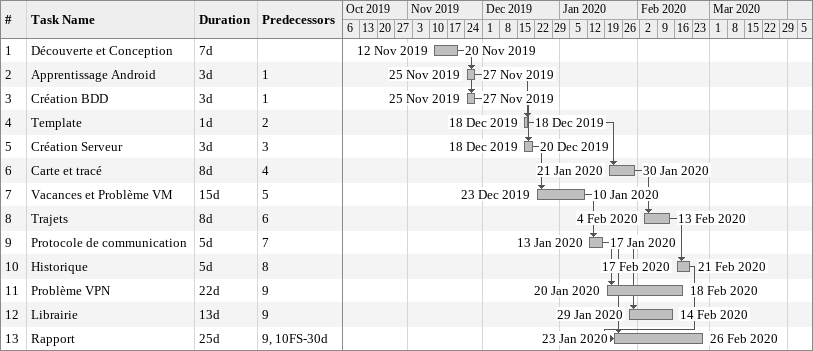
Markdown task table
| ID | Task | Duration | Start | Finish | Predecessors |
|---|---|---|---|---|---|
| 1 | Découverte et Conception | 7d | 2019-11-12 | 2019-11-20 |  |
| 2 | Apprentissage Android | 3d | 2019-11-25 | 2019-11-27 | 1 |
| 3 | Création BDD | 3d | 2019-11-25 | 2019-11-27 | 1 |
| 4 | Template | 1d | 2019-12-18 | 2019-12-18 | 2 |
| 5 | Création Serveur | 3d | 2019-12-18 | 2019-12-20 | 3 |
| 6 | Carte et tracé | 8d | 2020-01-21 | 2020-01-30 | 4 |
| 7 | Vacances et Problème VM | 15d | 2019-12-23 | 2020-01-10 | 5 |
| 8 | Trajets | 8d | 2020-02-04 | 2020-02-13 | 6 |
| 9 | Protocole de communication | 5d | 2020-01-13 | 2020-01-17 | 7 |
| 10 | Historique | 5d | 2020-02-17 | 2020-02-21 | 8 |
| 11 | Problème VPN | 22d | 2020-01-20 | 2020-02-18 | 9 |
| 12 | Librairie | 13d | 2020-01-29 | 2020-02-14 | 9 |
| 13 | Rapport | 25d | 2020-01-23 | 2020-02-26 | 9, 10FS-30d |
